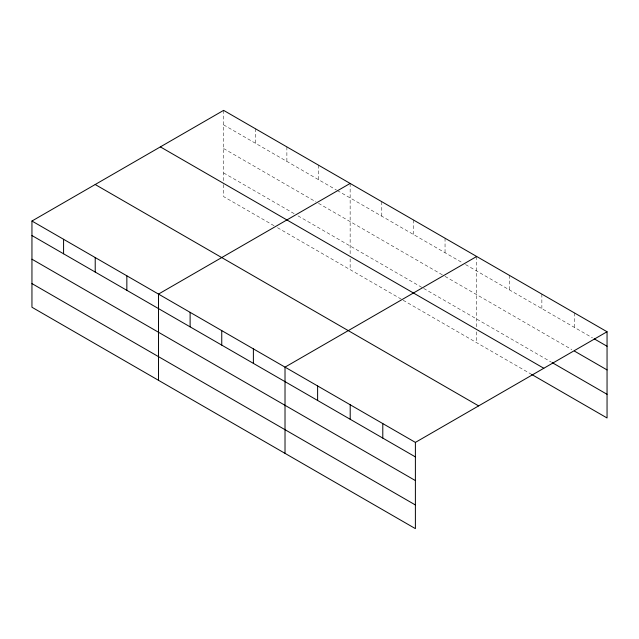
<?xml version="1.0" encoding="UTF-8"?>
<svg xmlns="http://www.w3.org/2000/svg" width="639" height="639" viewBox="0 0 639 639"><rect width="100%" height="100%" fill="white"/><g stroke="black" fill="none" stroke-linecap="round" stroke-linejoin="round"><path stroke-width="0.48" stroke-dasharray="3.19 2.4" d="M223.61 124.877L336.465 190.031M337.32 190.526L462.149 262.597M465.567 264.57L592.473 337.831M223.61 148.544L315.946 201.852M318.51 203.338L444.193 275.896M445.048 276.391L571.881 349.621M223.61 172.929L294.571 213.897M297.998 215.87L422.818 287.941M423.673 288.429L551.297 362.113M274.051 225.719L223.61 196.596L223.61 182.786M277.478 227.692L402.298 299.755M403.153 300.25L531.576 374.39M574.461 312.934L574.461 327.44M541.864 294.116L541.864 308.621M509.275 275.297L509.275 289.802M476.678 256.487L476.678 327.911M476.678 331.857L476.678 342.704M445.048 238.219L445.048 252.724M413.417 219.96L413.417 234.457M381.779 201.692L381.779 216.198M350.148 183.433L350.148 254.857M350.148 258.803L350.148 269.65M318.51 165.166L318.51 179.671M286.879 146.906L286.879 161.403M255.249 128.639L255.249 143.144M223.61 110.371L223.61 181.803"/><path stroke-width="0.96" d="M415.39 480.576L415.39 442.404L31.95 221.03L31.95 307.247L415.39 528.629L415.39 480.576L31.95 259.202M531.576 374.39L607.05 417.97L607.05 331.753L223.61 110.371L31.95 221.03M350.148 183.433L158.488 294.084L158.488 380.301M476.678 256.487L285.018 367.137L285.018 453.355M415.39 442.404L607.05 331.753M594.182 338.822L607.05 346.25M574.461 351.099L607.05 369.917M552.16 362.609L607.05 394.303M160.365 146.89L543.805 368.264M95.195 184.511L478.635 405.893M31.95 235.535L415.39 456.909M31.95 283.58L415.39 504.962M382.793 423.593L382.793 438.09M350.204 404.775L350.204 419.272M317.615 385.956L317.615 400.453M253.387 348.878L253.387 363.375M221.749 330.611L221.749 345.116M190.118 312.351L190.118 326.849M126.849 275.824L126.849 290.322M95.219 257.557L95.219 272.062M63.58 239.298L63.58 253.795"/></g></svg>
